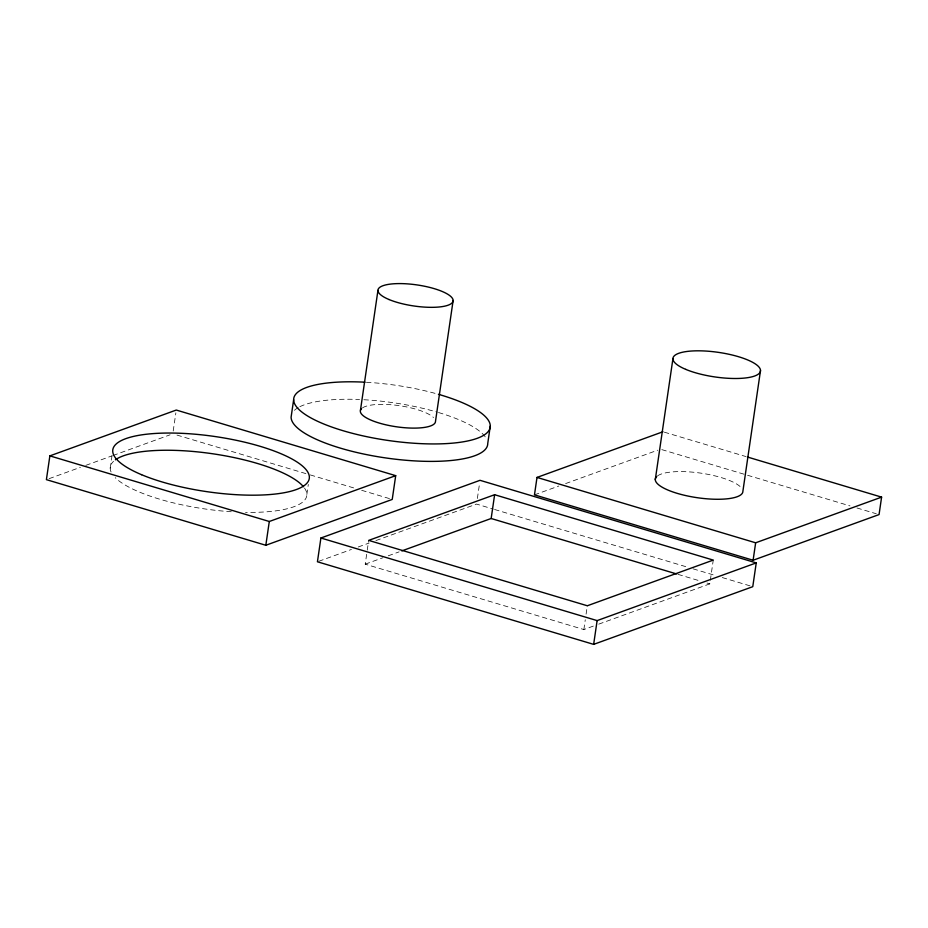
<?xml version="1.0" encoding="UTF-8"?>
<svg xmlns="http://www.w3.org/2000/svg" width="928" height="928" viewBox="0 0 928 928"><rect width="100%" height="100%" fill="white"/><g stroke="black" fill="none" stroke-linecap="round" stroke-linejoin="round"><path stroke-width="0.7" stroke-dasharray="4.64 3.48" d="M110.212 468.153L112.091 455.242M173.211 431.021L175.868 412.844M306.855 494.485L308.316 484.439M593.328 626.098L583.851 629.544L365.214 564.166L367.047 551.58M367.244 550.176L368.683 540.386M477.363 498.487L479.614 483.105M583.851 629.544L585.278 619.753M586.09 614.15L587.32 605.764M598.746 624.138L709.792 583.874L713.261 560.094M49.114 478.662L80.376 467.329M85.817 465.357L111.638 455.996M112.996 455.509L170.091 434.803M318.791 561.289L351.434 549.446M358.231 546.986L369.112 543.042M375.91 540.572L476.551 504.078L493.209 509.066M534.47 494.868L558.842 486.028M565.616 483.581L657.708 450.184M365.214 564.166L382.812 557.774M388.229 555.814L399.063 551.882M664.344 432.17L745.984 456.576M661.803 449.616L746.216 474.858M747.597 475.275L849.99 505.888M856.915 507.964L876.287 513.752M494.589 509.484L687.532 567.17M693.088 568.829L715.291 575.476M722.239 577.541L749.998 585.846M677.974 574.351L700.106 580.974M707.032 583.039L709.792 583.874M176.97 435.07L308.908 474.521M310.3 474.927L354.74 488.221M361.676 490.297L389.458 498.603M304.5 488.07A99.273 27.863 8.3 0 1 245.537 512.349M231.316 511.746A99.273 27.863 8.3 0 1 115.223 477.665M111.07 471.946A99.273 27.863 8.3 0 1 113.541 461.32M294.431 410.315A99.273 27.863 8.3 0 1 298.549 407.38M299.837 406.708A99.273 27.863 8.3 0 1 359.554 399.504M363.88 399.724A99.273 27.863 8.3 0 1 437.192 412.136M438.503 412.519A99.273 27.863 8.3 0 1 486.226 438.387M366.432 382.278A99.273 27.863 8.3 0 1 437.088 393.924M657.604 475.844A44.219 12.412 8.3 0 1 700.478 473.083A44.219 12.412 8.3 0 1 741.379 487.85M362.57 407.821A37.967 10.649 8.3 0 1 398.298 405.524A37.967 10.649 8.3 0 1 433.515 417.542"/><path stroke-width="1.39" d="M49.868 455.88L46.4 479.648L265.826 545.27L392.231 499.438L395.699 475.658L176.274 410.048L49.868 455.88L269.294 521.49L395.699 475.658M265.826 545.27L269.294 521.49M293.654 399.701L291.102 417.159A99.273 27.863 8.3 0 0 389.516 458.467A99.273 27.863 8.3 0 0 487.745 443.48L490.286 426.033M320.902 538.008L317.434 561.776L593.653 644.368L752.77 586.682L756.239 562.902L480.02 480.31L320.902 538.008L597.122 620.6L756.239 562.902M377.94 290.429L360.319 411.197A37.967 10.649 8.3 0 0 397.95 426.996A37.967 10.649 8.3 0 0 435.51 421.266L453.131 300.498M401.778 550.907L491.156 518.497L494.624 494.717L713.261 560.094L587.32 605.764L368.683 540.386L494.624 494.717M662.963 431.752L537.01 477.421L534.47 494.868L753.107 560.245L879.06 514.576L881.6 497.13L747.376 456.994M593.653 644.368L597.122 620.6M655.296 479.567L672.916 358.788M760.508 370.516L742.887 491.295A44.219 12.412 8.3 0 1 693.413 497.095A44.219 12.412 8.3 0 1 656.78 476.516M753.107 560.245L755.647 542.799L881.6 497.13M537.01 477.421L755.647 542.799M491.156 518.497L676.582 573.945M115.385 459.812A99.273 27.863 8.3 0 1 211.642 453.618A99.273 27.863 8.3 0 1 303.479 486.748M438.422 394.307A99.273 27.863 8.3 0 1 463.304 441.798A99.273 27.863 8.3 0 1 307.887 416.173A99.273 27.863 8.3 0 1 364.982 382.197M360.458 410.28A37.967 10.649 8.3 0 1 361.595 408.587M141.59 474.707A99.273 27.863 8.3 0 0 306.043 484.103A99.273 27.863 8.3 0 0 185.507 433.515A99.273 27.863 8.3 0 0 141.59 474.707M388.983 299.512A37.967 10.649 8.3 0 0 451.855 303.108A37.967 10.649 8.3 0 0 405.768 283.771A37.967 10.649 8.3 0 0 388.983 299.512M685.769 369.379A44.219 12.412 8.3 0 0 759.023 373.566A44.219 12.412 8.3 0 0 705.338 351.028A44.219 12.412 8.3 0 0 685.769 369.379"/></g></svg>
